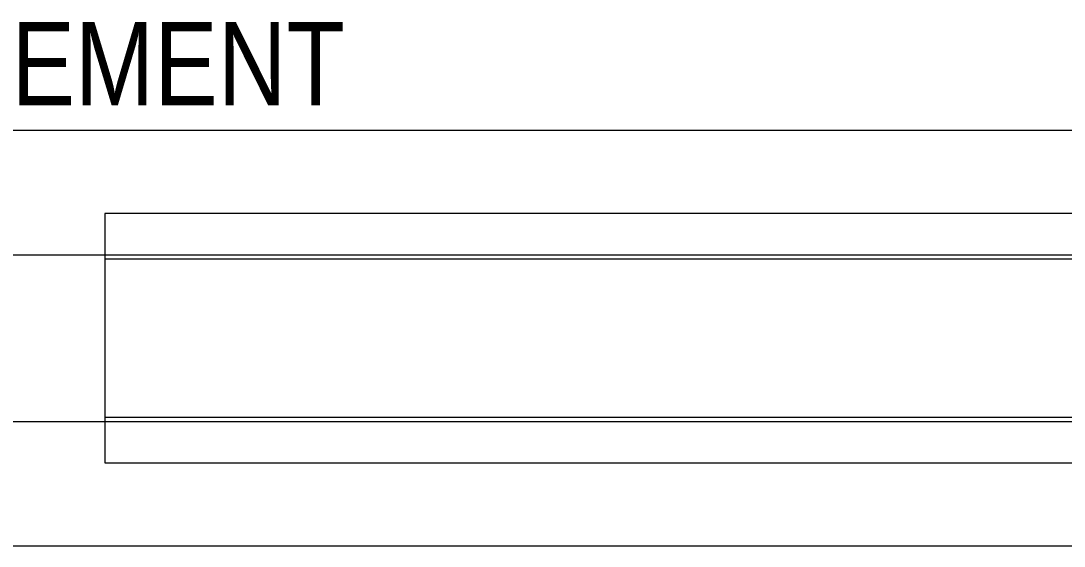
# Model space of a CAD drawing. Extents: x -1281 to 23780, y 0 to 7214.
# Drawn here: x 8038.1 to 8163.5, y 402.5 to 465.7 of the extents above; entities that cross this region are included whole.
import ezdxf
from ezdxf.enums import TextEntityAlignment as Align

# ---------------------------------------------------------------- set-up
doc = ezdxf.new("R2010")
doc.units = 0
doc.header["$LTSCALE"] = 25
doc.header["$MEASUREMENT"] = 0
doc.layers.get('0').update_dxf_attribs({"color": 9, "lineweight": 9})
doc.layers.add('05', color=9, linetype='Continuous', lineweight=9)
doc.styles.add('MuuM_TEXT-STANDART', font='ARIALN.TTF')

# ---------------------------------------------------------------- blocks, each defined once
blk = doc.blocks.new('p-audi-presentation')
for p, q in [((-70, 35), (142.5, 35)), ((-70, 34.5), (142.5, 34.5)), ((142.5, 35), (260, 35)), ((142.5, 15.5), (-70, 15.5)), ((142.5, 15), (-70, 15)), ((260, 15), (142.5, 15))]:
    blk.add_line(p, q)
for points in [[(0, 10), (0, 0), (260, 0), (260, 50), (0, 50), (0, 40)], [(-70, 40), (142.5, 40), (142.5, 10), (-70, 10), (-70, 40)]]:
    blk.add_lwpolyline(points)

msp = doc.modelspace()

# ---------------------------------------------------------------- block references
at = {"layer": '05', "xscale": -1}
msp.add_blockref('p-audi-presentation', (8190.68, 402.5), dxfattribs=at)

# ---------------------------------------------------------------- texts
at = {"layer": '05', "style": 'MuuM_TEXT-STANDART'}
msp.add_text('PRESENTATION ELEMENT', height=10, dxfattribs=at).set_placement((7930.68, 452.5), align=Align.BOTTOM_LEFT)

doc.saveas('drawing.dxf')
